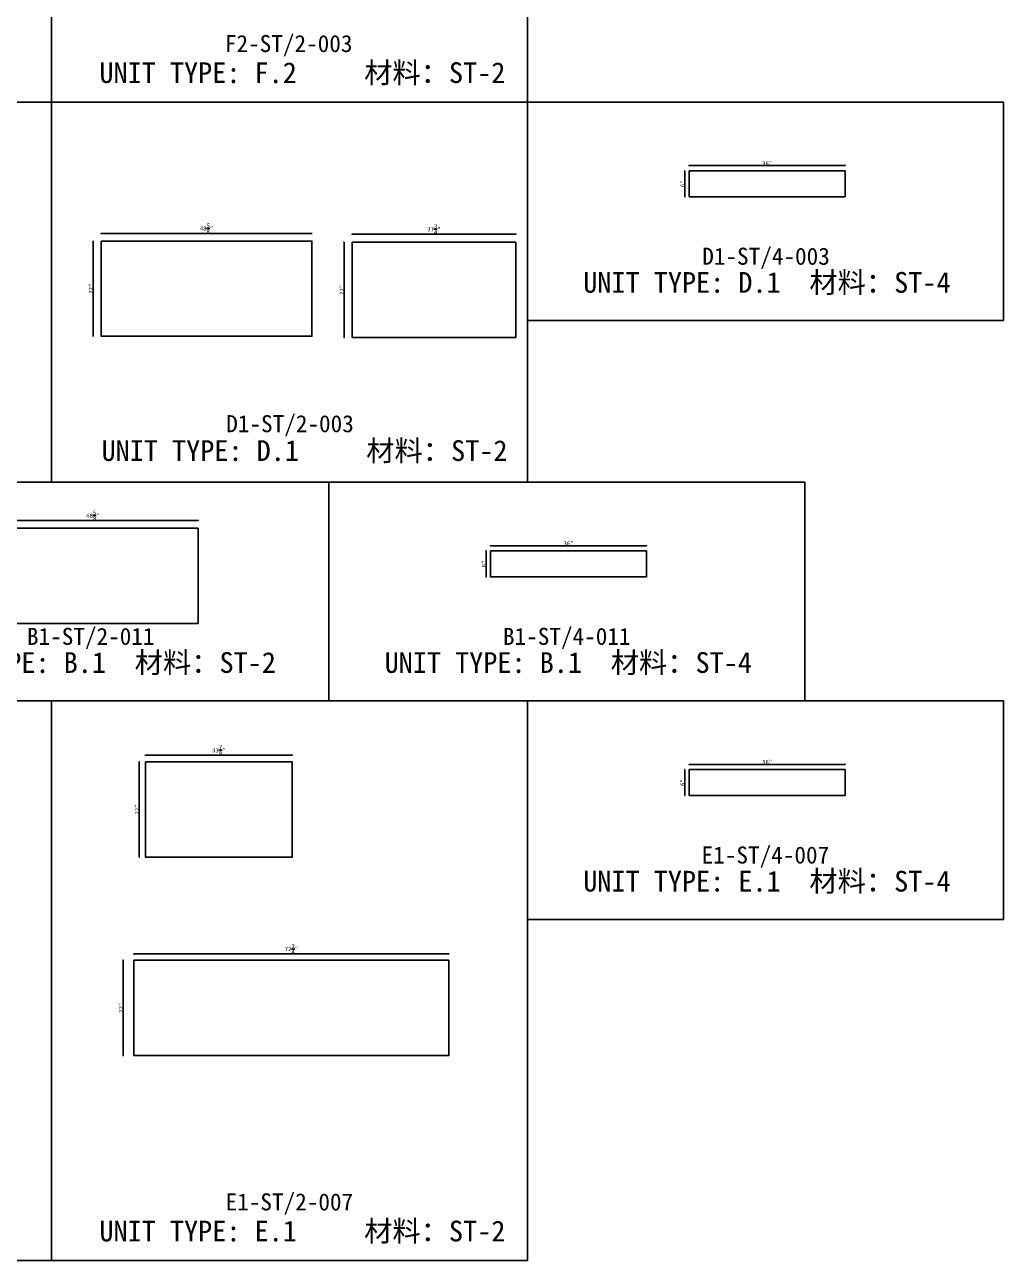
# Model space of a CAD drawing. Header units: millimetres. Extents: x -46966 to 138077, y -48408 to 2116.
# Drawn here: x 56457 to 62197, y -19970 to -12752 of the extents above; entities that cross this region are included whole.
import ezdxf
from ezdxf.enums import TextEntityAlignment as Align

# ---------------------------------------------------------------- set-up
doc = ezdxf.new("R2010")
doc.units = ezdxf.units.MM
doc.layers.add('PART_NUMBER', color=3, linetype='Continuous')
doc.styles.add('样式 1', font='')
doc.styles.get('样式 1').set_extended_font_data('NSimSun')
doc.dimstyles.new('副本 ISO-25', dxfattribs={"dimtxt": 25, "dimasz": 10, "dimexe": 1.5, "dimexo": 0.5, "dimtad": 1, "dimlfac": 0.03937, "dimlunit": 5, "dimtxsty": '样式 1', "dimblk": 'ARCHTICK', "dimcen": 2.5, "dimclrd": 256, "dimclrt": 1, "dimazin": 3, "dimtfac": 1, "dimtmove": 0, "dimatfit": 3, "dimfxlon": 1})

# ---------------------------------------------------------------- blocks, each defined once
blk = doc.blocks.new('_ArchTick')
at = {"color": 0, "linetype": 'ByBlock', "const_width": 0.15}
blk.add_lwpolyline([(-0.5, -0.5), (0.5, 0.5)], dxfattribs=at)
blk = doc.blocks.new('*D1253')
at = {"color": 0, "lineweight": -2, "transparency": 16777216}
for p, q in [((56906.4, -13977.3), (56906.4, -13974.8)), ((58141.5, -13977.3), (58141.5, -13974.8))]:
    blk.add_line(p, q, dxfattribs=at)
at = {"lineweight": -2, "transparency": 16777216}
blk.add_line((56906.4, -13976.3), (58141.5, -13976.3), dxfattribs=at)
at = {"layer": 'Defpoints', "color": 0, "transparency": 16777216}
for p in [(58141.5, -13976.3), (56906.4, -14020.9), (58141.5, -14020.9)]:
    blk.add_point(p, dxfattribs=at)
at = {"lineweight": -2, "transparency": 16777216, "xscale": 10, "yscale": 10, "zscale": 10, "rotation": 180}
blk.add_blockref('_ArchTick', (56906.4, -13976.3), dxfattribs=at)
at = {"lineweight": -2, "transparency": 16777216, "xscale": 10, "yscale": 10, "zscale": 10}
blk.add_blockref('_ArchTick', (58141.5, -13976.3), dxfattribs=at)
at = {"color": 1, "transparency": 16777216, "insert": (57524, -13947.2), "char_height": 25, "attachment_point": 5, "style": '样式 1'}
blk.add_mtext('\\A1;48{\\H1x;\\S5/8;}"', dxfattribs=at)
blk = doc.blocks.new('*D1254')
at = {"color": 0, "lineweight": -2, "transparency": 16777216}
for p, q in [((56859.7, -14020.9), (56857.2, -14020.9)), ((56859.7, -14579.7), (56857.2, -14579.7))]:
    blk.add_line(p, q, dxfattribs=at)
at = {"lineweight": -2, "transparency": 16777216}
blk.add_line((56858.7, -14579.7), (56858.7, -14020.9), dxfattribs=at)
at = {"layer": 'Defpoints', "color": 0, "transparency": 16777216}
for p in [(56858.7, -14020.9), (56906.4, -14020.9), (56906.4, -14579.7)]:
    blk.add_point(p, dxfattribs=at)
at = {"lineweight": -2, "transparency": 16777216, "xscale": 10, "yscale": 10, "zscale": 10}
for p, rotation in [((56858.7, -14020.9), 90), ((56858.7, -14579.7), 270)]:
    blk.add_blockref('_ArchTick', p, dxfattribs=dict(at, rotation=rotation))
at = {"color": 1, "transparency": 16777216, "insert": (56845.5, -14300.3), "char_height": 25, "attachment_point": 5, "rotation": 90, "style": '样式 1'}
blk.add_mtext('\\A1;22"', dxfattribs=at)
blk = doc.blocks.new('*D1255')
at = {"color": 0, "lineweight": -2, "transparency": 16777216}
for p, q in [((58378.3, -13981.9), (58378.3, -13979.4)), ((59337.1, -13981.9), (59337.1, -13979.4))]:
    blk.add_line(p, q, dxfattribs=at)
at = {"lineweight": -2, "transparency": 16777216}
blk.add_line((58378.3, -13980.9), (59337.1, -13980.9), dxfattribs=at)
at = {"layer": 'Defpoints', "color": 0, "transparency": 16777216}
for p in [(59337.1, -13980.9), (58378.3, -14027.7), (59337.1, -14027.7)]:
    blk.add_point(p, dxfattribs=at)
at = {"lineweight": -2, "transparency": 16777216, "xscale": 10, "yscale": 10, "zscale": 10, "rotation": 180}
blk.add_blockref('_ArchTick', (58378.3, -13980.9), dxfattribs=at)
at = {"lineweight": -2, "transparency": 16777216, "xscale": 10, "yscale": 10, "zscale": 10}
blk.add_blockref('_ArchTick', (59337.1, -13980.9), dxfattribs=at)
at = {"color": 1, "transparency": 16777216, "insert": (58857.7, -13951.8), "char_height": 25, "attachment_point": 5, "style": '样式 1'}
blk.add_mtext('\\A1;37{\\H1x;\\S3/4;}"', dxfattribs=at)
blk = doc.blocks.new('*D1256')
at = {"color": 0, "lineweight": -2, "transparency": 16777216}
for p, q in [((58331.2, -14027.7), (58328.7, -14027.7)), ((58331.2, -14586.5), (58328.7, -14586.5))]:
    blk.add_line(p, q, dxfattribs=at)
at = {"lineweight": -2, "transparency": 16777216}
blk.add_line((58330.2, -14586.5), (58330.2, -14027.7), dxfattribs=at)
at = {"layer": 'Defpoints', "color": 0, "transparency": 16777216}
for p in [(58330.2, -14027.7), (58378.3, -14027.7), (58378.3, -14586.5)]:
    blk.add_point(p, dxfattribs=at)
at = {"lineweight": -2, "transparency": 16777216, "xscale": 10, "yscale": 10, "zscale": 10}
for p, rotation in [((58330.2, -14027.7), 90), ((58330.2, -14586.5), 270)]:
    blk.add_blockref('_ArchTick', p, dxfattribs=dict(at, rotation=rotation))
at = {"color": 1, "transparency": 16777216, "insert": (58317, -14307.1), "char_height": 25, "attachment_point": 5, "rotation": 90, "style": '样式 1'}
blk.add_mtext('\\A1;22"', dxfattribs=at)
blk = doc.blocks.new('*D1257')
at = {"color": 0, "lineweight": -2, "transparency": 16777216}
for p, q in [((60354.8, -13579.3), (60354.8, -13576.8)), ((61269.2, -13579.3), (61269.2, -13576.8))]:
    blk.add_line(p, q, dxfattribs=at)
at = {"lineweight": -2, "transparency": 16777216}
blk.add_line((60354.8, -13578.3), (61269.2, -13578.3), dxfattribs=at)
at = {"layer": 'Defpoints', "color": 0, "transparency": 16777216}
for p in [(60354.8, -13609.2), (61269.2, -13578.3), (61269.2, -13609.2)]:
    blk.add_point(p, dxfattribs=at)
at = {"lineweight": -2, "transparency": 16777216, "xscale": 10, "yscale": 10, "zscale": 10, "rotation": 180}
blk.add_blockref('_ArchTick', (60354.8, -13578.3), dxfattribs=at)
at = {"lineweight": -2, "transparency": 16777216, "xscale": 10, "yscale": 10, "zscale": 10}
blk.add_blockref('_ArchTick', (61269.2, -13578.3), dxfattribs=at)
at = {"color": 1, "transparency": 16777216, "insert": (60812, -13565.2), "char_height": 25, "attachment_point": 5, "style": '样式 1'}
blk.add_mtext('\\A1;36"', dxfattribs=at)
blk = doc.blocks.new('*D1258')
at = {"color": 0, "lineweight": -2, "transparency": 16777216}
for p, q in [((60330, -13609.2), (60327.5, -13609.2)), ((60330, -13761.6), (60327.5, -13761.6))]:
    blk.add_line(p, q, dxfattribs=at)
at = {"lineweight": -2, "transparency": 16777216}
blk.add_line((60329, -13761.6), (60329, -13609.2), dxfattribs=at)
at = {"layer": 'Defpoints', "color": 0, "transparency": 16777216}
for p in [(60329, -13609.2), (60354.8, -13609.2), (60354.8, -13761.6)]:
    blk.add_point(p, dxfattribs=at)
at = {"lineweight": -2, "transparency": 16777216, "xscale": 10, "yscale": 10, "zscale": 10}
for p, rotation in [((60329, -13609.2), 90), ((60329, -13761.6), 270)]:
    blk.add_blockref('_ArchTick', p, dxfattribs=dict(at, rotation=rotation))
at = {"color": 1, "transparency": 16777216, "insert": (60315.9, -13685.4), "char_height": 25, "attachment_point": 5, "rotation": 90, "style": '样式 1'}
blk.add_mtext('\\A1;6"', dxfattribs=at)
blk = doc.blocks.new('*D1273')
at = {"color": 0, "lineweight": -2, "transparency": 16777216}
for p, q in [((56239.7, -15661.4), (56239.7, -15658.9)), ((57474.7, -15661.4), (57474.7, -15658.9))]:
    blk.add_line(p, q, dxfattribs=at)
at = {"lineweight": -2, "transparency": 16777216}
blk.add_line((56239.7, -15660.4), (57474.7, -15660.4), dxfattribs=at)
at = {"layer": 'Defpoints', "color": 0, "transparency": 16777216}
for p in [(57474.7, -15660.4), (56239.7, -15705), (57474.7, -15705)]:
    blk.add_point(p, dxfattribs=at)
at = {"lineweight": -2, "transparency": 16777216, "xscale": 10, "yscale": 10, "zscale": 10, "rotation": 180}
blk.add_blockref('_ArchTick', (56239.7, -15660.4), dxfattribs=at)
at = {"lineweight": -2, "transparency": 16777216, "xscale": 10, "yscale": 10, "zscale": 10}
blk.add_blockref('_ArchTick', (57474.7, -15660.4), dxfattribs=at)
at = {"color": 1, "transparency": 16777216, "insert": (56857.2, -15631.4), "char_height": 25, "attachment_point": 5, "style": '样式 1'}
blk.add_mtext('\\A1;48{\\H1x;\\S5/8;}"', dxfattribs=at)
blk = doc.blocks.new('*D1275')
at = {"color": 0, "lineweight": -2, "transparency": 16777216}
for p, q in [((59189.8, -15808.9), (59189.8, -15806.4)), ((60104.2, -15808.9), (60104.2, -15806.4))]:
    blk.add_line(p, q, dxfattribs=at)
at = {"lineweight": -2, "transparency": 16777216}
blk.add_line((59189.8, -15807.9), (60104.2, -15807.9), dxfattribs=at)
at = {"layer": 'Defpoints', "color": 0, "transparency": 16777216}
for p in [(60104.2, -15807.9), (59189.8, -15838.7), (60104.2, -15838.7)]:
    blk.add_point(p, dxfattribs=at)
at = {"lineweight": -2, "transparency": 16777216, "xscale": 10, "yscale": 10, "zscale": 10, "rotation": 180}
blk.add_blockref('_ArchTick', (59189.8, -15807.9), dxfattribs=at)
at = {"lineweight": -2, "transparency": 16777216, "xscale": 10, "yscale": 10, "zscale": 10}
blk.add_blockref('_ArchTick', (60104.2, -15807.9), dxfattribs=at)
at = {"color": 1, "transparency": 16777216, "insert": (59647, -15794.8), "char_height": 25, "attachment_point": 5, "style": '样式 1'}
blk.add_mtext('\\A1;36"', dxfattribs=at)
blk = doc.blocks.new('*D1276')
at = {"color": 0, "lineweight": -2, "transparency": 16777216}
for p, q in [((59165, -15838.7), (59162.5, -15838.7)), ((59165, -15991.1), (59162.5, -15991.1))]:
    blk.add_line(p, q, dxfattribs=at)
at = {"lineweight": -2, "transparency": 16777216}
blk.add_line((59164, -15991.1), (59164, -15838.7), dxfattribs=at)
at = {"layer": 'Defpoints', "color": 0, "transparency": 16777216}
for p in [(59164, -15838.7), (59189.8, -15838.7), (59189.8, -15991.1)]:
    blk.add_point(p, dxfattribs=at)
at = {"lineweight": -2, "transparency": 16777216, "xscale": 10, "yscale": 10, "zscale": 10}
for p, rotation in [((59164, -15838.7), 90), ((59164, -15991.1), 270)]:
    blk.add_blockref('_ArchTick', p, dxfattribs=dict(at, rotation=rotation))
at = {"color": 1, "transparency": 16777216, "insert": (59150.9, -15914.9), "char_height": 25, "attachment_point": 5, "rotation": 90, "style": '样式 1'}
blk.add_mtext('\\A1;6"', dxfattribs=at)
blk = doc.blocks.new('*D1234')
at = {"color": 0, "lineweight": -2, "transparency": 16777216}
for p, q in [((57165.9, -17037.7), (57165.9, -17035.2)), ((58026.4, -17037.7), (58026.4, -17035.2))]:
    blk.add_line(p, q, dxfattribs=at)
at = {"lineweight": -2, "transparency": 16777216}
blk.add_line((57165.9, -17036.7), (58026.4, -17036.7), dxfattribs=at)
at = {"layer": 'Defpoints', "color": 0, "transparency": 16777216}
for p in [(57165.9, -17076.1), (58026.4, -17036.7), (58026.4, -17076.1)]:
    blk.add_point(p, dxfattribs=at)
at = {"lineweight": -2, "transparency": 16777216, "xscale": 10, "yscale": 10, "zscale": 10, "rotation": 180}
blk.add_blockref('_ArchTick', (57165.9, -17036.7), dxfattribs=at)
at = {"lineweight": -2, "transparency": 16777216, "xscale": 10, "yscale": 10, "zscale": 10}
blk.add_blockref('_ArchTick', (58026.4, -17036.7), dxfattribs=at)
at = {"color": 1, "transparency": 16777216, "insert": (57596.2, -17007.6), "char_height": 25, "attachment_point": 5, "style": '样式 1'}
blk.add_mtext('\\A1;33{\\H1x;\\S7/8;}"', dxfattribs=at)
blk = doc.blocks.new('*D1235')
at = {"color": 0, "lineweight": -2, "transparency": 16777216}
for p, q in [((57130.3, -17076.1), (57127.8, -17076.1)), ((57130.3, -17634.9), (57127.8, -17634.9))]:
    blk.add_line(p, q, dxfattribs=at)
at = {"lineweight": -2, "transparency": 16777216}
blk.add_line((57129.3, -17076.1), (57129.3, -17634.9), dxfattribs=at)
at = {"layer": 'Defpoints', "color": 0, "transparency": 16777216}
for p in [(57165.9, -17076.1), (57129.3, -17634.9), (57165.9, -17634.9)]:
    blk.add_point(p, dxfattribs=at)
at = {"lineweight": -2, "transparency": 16777216, "xscale": 10, "yscale": 10, "zscale": 10}
for p, rotation in [((57129.3, -17076.1), 90), ((57129.3, -17634.9), 270)]:
    blk.add_blockref('_ArchTick', p, dxfattribs=dict(at, rotation=rotation))
at = {"color": 1, "transparency": 16777216, "insert": (57116.2, -17355.5), "char_height": 25, "attachment_point": 5, "rotation": 90, "style": '样式 1'}
blk.add_mtext('\\A1;22"', dxfattribs=at)
blk = doc.blocks.new('*D1236')
at = {"color": 0, "lineweight": -2, "transparency": 16777216}
for p, q in [((57098, -18203.5), (57098, -18201)), ((58945.9, -18203.5), (58945.9, -18201))]:
    blk.add_line(p, q, dxfattribs=at)
at = {"lineweight": -2, "transparency": 16777216}
blk.add_line((57098, -18202.5), (58945.9, -18202.5), dxfattribs=at)
at = {"layer": 'Defpoints', "color": 0, "transparency": 16777216}
for p in [(57098, -18239), (58945.9, -18202.5), (58945.9, -18239)]:
    blk.add_point(p, dxfattribs=at)
at = {"lineweight": -2, "transparency": 16777216, "xscale": 10, "yscale": 10, "zscale": 10, "rotation": 180}
blk.add_blockref('_ArchTick', (57098, -18202.5), dxfattribs=at)
at = {"lineweight": -2, "transparency": 16777216, "xscale": 10, "yscale": 10, "zscale": 10}
blk.add_blockref('_ArchTick', (58945.9, -18202.5), dxfattribs=at)
at = {"color": 1, "transparency": 16777216, "insert": (58022, -18173.4), "char_height": 25, "attachment_point": 5, "style": '样式 1'}
blk.add_mtext('\\A1;72{\\H1x;\\S3/4;}"', dxfattribs=at)
blk = doc.blocks.new('*D1237')
at = {"color": 0, "lineweight": -2, "transparency": 16777216}
for p, q in [((57036.4, -18239), (57033.9, -18239)), ((57036.4, -18797.8), (57033.9, -18797.8))]:
    blk.add_line(p, q, dxfattribs=at)
at = {"lineweight": -2, "transparency": 16777216}
blk.add_line((57035.4, -18797.8), (57035.4, -18239), dxfattribs=at)
at = {"layer": 'Defpoints', "color": 0, "transparency": 16777216}
for p in [(57035.4, -18239), (57098, -18239), (57098, -18797.8)]:
    blk.add_point(p, dxfattribs=at)
at = {"lineweight": -2, "transparency": 16777216, "xscale": 10, "yscale": 10, "zscale": 10}
for p, rotation in [((57035.4, -18239), 90), ((57035.4, -18797.8), 270)]:
    blk.add_blockref('_ArchTick', p, dxfattribs=dict(at, rotation=rotation))
at = {"color": 1, "transparency": 16777216, "insert": (57022.3, -18518.4), "char_height": 25, "attachment_point": 5, "rotation": 90, "style": '样式 1'}
blk.add_mtext('\\A1;22"', dxfattribs=at)
blk = doc.blocks.new('*D1238')
at = {"color": 0, "lineweight": -2, "transparency": 16777216}
for p, q in [((60354.8, -17091.3), (60354.8, -17088.8)), ((61269.2, -17091.3), (61269.2, -17088.8))]:
    blk.add_line(p, q, dxfattribs=at)
at = {"lineweight": -2, "transparency": 16777216}
blk.add_line((60354.8, -17090.3), (61269.2, -17090.3), dxfattribs=at)
at = {"layer": 'Defpoints', "color": 0, "transparency": 16777216}
for p in [(61269.2, -17090.3), (60354.8, -17121.1), (61269.2, -17121.1)]:
    blk.add_point(p, dxfattribs=at)
at = {"lineweight": -2, "transparency": 16777216, "xscale": 10, "yscale": 10, "zscale": 10, "rotation": 180}
blk.add_blockref('_ArchTick', (60354.8, -17090.3), dxfattribs=at)
at = {"lineweight": -2, "transparency": 16777216, "xscale": 10, "yscale": 10, "zscale": 10}
blk.add_blockref('_ArchTick', (61269.2, -17090.3), dxfattribs=at)
at = {"color": 1, "transparency": 16777216, "insert": (60812, -17077.2), "char_height": 25, "attachment_point": 5, "style": '样式 1'}
blk.add_mtext('\\A1;36"', dxfattribs=at)
blk = doc.blocks.new('*D1239')
at = {"color": 0, "lineweight": -2, "transparency": 16777216}
for p, q in [((60330, -17121.1), (60327.5, -17121.1)), ((60330, -17273.5), (60327.5, -17273.5))]:
    blk.add_line(p, q, dxfattribs=at)
at = {"lineweight": -2, "transparency": 16777216}
blk.add_line((60329, -17273.5), (60329, -17121.1), dxfattribs=at)
at = {"layer": 'Defpoints', "color": 0, "transparency": 16777216}
for p in [(60329, -17121.1), (60354.8, -17121.1), (60354.8, -17273.5)]:
    blk.add_point(p, dxfattribs=at)
at = {"lineweight": -2, "transparency": 16777216, "xscale": 10, "yscale": 10, "zscale": 10}
for p, rotation in [((60329, -17121.1), 90), ((60329, -17273.5), 270)]:
    blk.add_blockref('_ArchTick', p, dxfattribs=dict(at, rotation=rotation))
at = {"color": 1, "transparency": 16777216, "insert": (60315.9, -17197.3), "char_height": 25, "attachment_point": 5, "rotation": 90, "style": '样式 1'}
blk.add_mtext('\\A1;6"', dxfattribs=at)

msp = doc.modelspace()

# ---------------------------------------------------------------- linework, layer by layer
at = {"color": 1}
for points in [[(52656.747, -9923.375), (56613.629, -9923.375), (56613.629, -13205.431), (52656.747, -13205.431)], [(56613.629, -13205.431), (59405.503, -13205.431), (59405.503, -9923.375), (56613.629, -9923.375)], [(52656.747, -13205.431), (56613.629, -13205.431), (56613.629, -15434.998), (52656.747, -15434.998)], [(56613.629, -15434.998), (59405.503, -15434.998), (59405.503, -13205.431), (56613.629, -13205.431)], [(59405.503, -13205.431), (62197.377, -13205.431), (62197.377, -14487.829), (59405.503, -14487.829)], [(55448.621, -15434.998), (58240.496, -15434.998), (58240.496, -16717.396), (55448.621, -16717.396)], [(58240.496, -15434.998), (61032.37, -15434.998), (61032.37, -16717.396), (58240.496, -16717.396)], [(52656.747, -16717.396), (56613.629, -16717.396), (56613.629, -19999.452), (52656.747, -19999.452)], [(56613.629, -19999.452), (59405.503, -19999.452), (59405.503, -16717.396), (56613.629, -16717.396)], [(59405.503, -16717.396), (62197.377, -16717.396), (62197.377, -17999.794), (59405.503, -17999.794)]]:
    msp.add_lwpolyline(points, close=True, dxfattribs=at)
for points in [[(60354.822, -13609.168), (61269.222, -13609.168), (61269.222, -13761.568), (60354.822, -13761.568)], [(56906.419, -14020.857), (58141.494, -14020.857), (58141.494, -14579.657), (56906.419, -14579.657)], [(58378.266, -14027.716), (59337.116, -14027.716), (59337.116, -14586.516), (58378.266, -14586.516)], [(56239.661, -15704.977), (57474.736, -15704.977), (57474.736, -16263.777), (56239.661, -16263.777)], [(59189.815, -15838.735), (60104.215, -15838.735), (60104.215, -15991.135), (59189.815, -15991.135)], [(57165.946, -17076.103), (58026.371, -17076.103), (58026.371, -17634.903), (57165.946, -17634.903)], [(60354.822, -17121.132), (61269.222, -17121.132), (61269.222, -17273.532), (60354.822, -17273.532)], [(58945.899, -18238.999), (57098.049, -18238.999), (57098.049, -18797.799), (58945.899, -18797.799)]]:
    msp.add_lwpolyline(points, close=True)

# ---------------------------------------------------------------- texts
at = {"style": '样式 1'}
for s, p in [('UNIT TYPE: F.2', (56895.615, -13094.074)), ('材料：ST-2', (58448.34, -13094.074)), ('UNIT TYPE: D.1', (59733.131, -14324.325)), ('材料：ST-4', (61059.412, -14324.325)), ('UNIT TYPE: D.1', (56907.956, -15310.725)), ('材料：ST-2', (58460.681, -15310.725)), ('UNIT TYPE: B.1', (55776.249, -16553.892)), ('材料：ST-2', (57102.53, -16553.892)), ('UNIT TYPE: B.1', (58568.123, -16553.892)), ('材料：ST-4', (59894.405, -16553.892)), ('UNIT TYPE: E.1', (59733.131, -17836.289)), ('材料：ST-4', (61059.412, -17836.289)), ('UNIT TYPE: E.1', (56895.615, -19888.096)), ('材料：ST-2', (58448.34, -19888.096))]:
    msp.add_text(s, height=121.5865, dxfattribs=at).set_placement(p)
at = {"layer": 'PART_NUMBER', "color": 3, "style": '样式 1'}
for s, p in [('F2-ST/2-003', (58005.716, -12862.6)), ('D1-ST/4-003', (60805.367, -14109.998)), ('D1-ST/2-003', (58013.492, -15092.167)), ('B1-ST/2-011', (56844.631, -16339.565)), ('B1-ST/4-011', (59636.505, -16339.565)), ('E1-ST/4-007', (60801.513, -17621.963)), ('E1-ST/2-007', (58009.638, -19656.621))]:
    msp.add_text(s, height=100, dxfattribs=at).set_placement(p, align=Align.MIDDLE_CENTER)

# ---------------------------------------------------------------- dimensions: what is measured, and where the dimension line sits
for base, p1, p2, picture, middle in [((61269.222, -13578.332), (60354.822, -13609.168), (61269.222, -13609.168), '*D1257', (60812.022, -13565.207)), ((58141.494, -13976.329), (56906.419, -14020.857), (58141.494, -14020.857), '*D1253', (57523.956, -13947.235)), ((59337.116, -13980.86), (58378.266, -14027.716), (59337.116, -14027.716), '*D1255', (58857.691, -13951.766)), ((57474.736, -15660.448), (56239.661, -15704.977), (57474.736, -15704.977), '*D1273', (56857.199, -15631.355)), ((60104.215, -15807.899), (59189.815, -15838.735), (60104.215, -15838.735), '*D1275', (59647.015, -15794.774)), ((58026.371, -17036.676), (57165.946, -17076.103), (58026.371, -17076.103), '*D1234', (57596.159, -17007.583)), ((61269.222, -17090.297), (60354.822, -17121.132), (61269.222, -17121.132), '*D1238', (60812.022, -17077.172)), ((58945.899, -18202.539), (57098.049, -18238.999), (58945.899, -18238.999), '*D1236', (58021.974, -18173.446))]:
    dim = msp.add_linear_dim(base=base, p1=p1, p2=p2, dimstyle='副本 ISO-25')
    dim.commit()
    dim.dimension.update_dxf_attribs({"geometry": picture, "text_midpoint": middle})
for base, p1, p2, picture, middle in [((60328.987, -13609.168), (60354.822, -13761.568), (60354.822, -13609.168), '*D1258', (60315.862, -13685.368)), ((56858.655, -14020.857), (56906.419, -14579.657), (56906.419, -14020.857), '*D1254', (56845.53, -14300.257)), ((58330.157, -14027.716), (58378.266, -14586.516), (58378.266, -14027.716), '*D1256', (58317.032, -14307.116)), ((59163.98, -15838.735), (59189.815, -15991.135), (59189.815, -15838.735), '*D1276', (59150.855, -15914.935)), ((57129.3, -17634.903), (57165.946, -17076.103), (57165.946, -17634.903), '*D1235', (57116.175, -17355.503)), ((60328.987, -17121.132), (60354.822, -17273.532), (60354.822, -17121.132), '*D1239', (60315.862, -17197.332)), ((57035.378, -18238.999), (57098.049, -18797.799), (57098.049, -18238.999), '*D1237', (57022.253, -18518.399))]:
    dim = msp.add_linear_dim(base=base, p1=p1, p2=p2, angle=90, dimstyle='副本 ISO-25')
    dim.commit()
    dim.dimension.update_dxf_attribs({"geometry": picture, "text_midpoint": middle})

doc.saveas('drawing.dxf')
